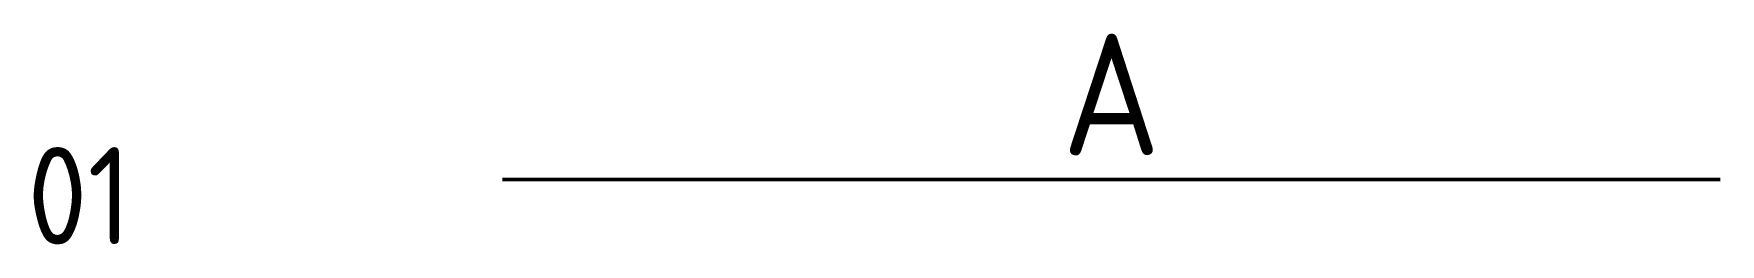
# Model space of a CAD drawing. Extents: x 234219 to 234565, y -37990 to -37947.
import ezdxf
from ezdxf.enums import TextEntityAlignment as Align

# ---------------------------------------------------------------- set-up
doc = ezdxf.new("R2010")
doc.units = 0
doc.layers.add('posedit.mtr.bar', color=7, linetype='Continuous', lineweight=50)
doc.layers.add('posedit.mtr.hidden', color=144, linetype='Continuous', plot=False)
doc.layers.add('posedit.mtr.text', color=3, linetype='Continuous')
doc.styles.add('posedit.ISOCPEUR', font='isocpeur.ttf', dxfattribs={"width": 0.9})

msp = doc.modelspace()

# ---------------------------------------------------------------- linework, layer by layer
at = {"layer": 'posedit.mtr.bar'}
msp.add_line((234314.97, -37976.97), (234564.97, -37976.97), dxfattribs=at)

# ---------------------------------------------------------------- texts
at = {"layer": 'posedit.mtr.hidden', "color": 144, "style": 'posedit.ISOCPEUR', "width": 0.9}
msp.add_text('01', height=20, dxfattribs=at).set_placement((234217.48, -37990.3))
at = {"layer": 'posedit.mtr.text', "style": 'posedit.ISOCPEUR', "width": 0.9}
msp.add_attdef('A', text='', height=25, dxfattribs=at).set_placement((234439.97, -37959.47), align=Align.MIDDLE_CENTER)

doc.saveas('drawing.dxf')
